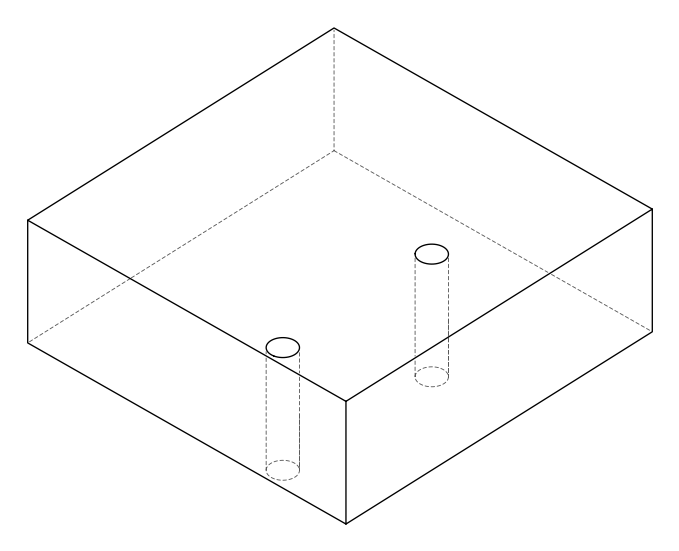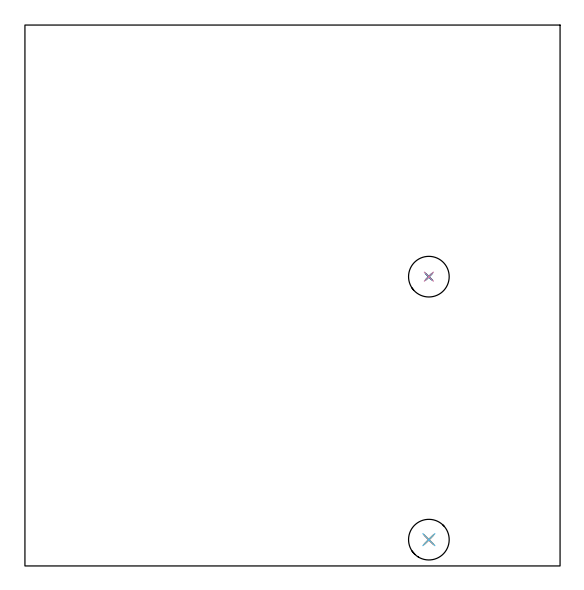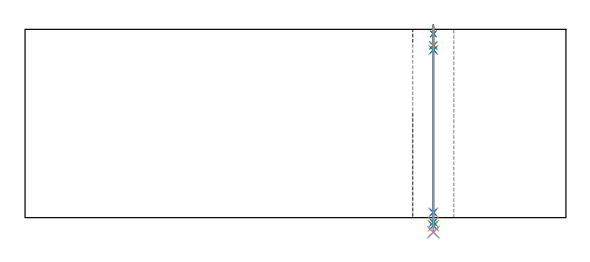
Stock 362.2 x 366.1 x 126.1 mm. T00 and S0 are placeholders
(PLAN: 10 operations, 8 tool changes, 3.6 min)
(1 SPOT_DRILL | STEP1HOLE | NXT0321_9005460120000 | 0.05 min | 181 mm3)
(2 SPOT_DRILL_1 | STEP1HOLE_1 | NXT0321_9005460120000 | 0.05 min | 183 mm3)
(3 DRILL_BLIND_HOLE_INTO_CENTER | STEP1HOLE | UGT0301_192 | 0.05 min | 290 mm3)
(4 GUN_DRILL_THROUGH_HOLE | STEP1HOLE | UGT0307_003 | 0.58 min | 4457 mm3)
(5 SPADE_DRILL_TO_ENLARGE_THROUGH_HOLE | STEP1HOLE | UGT0306_008 | 0.54 min | 25356 mm3)
(6 DRILL_TO_ENLARGE_THROUGH_HOLE | STEP1HOLE | UGT0301_390 | 0.55 min | 44557 mm3)
(7 DRILL_BLIND_HOLE_INTO_CENTER_1 | STEP1HOLE_1 | UGT0301_192 | 0.05 min | 287 mm3)
(8 GUN_DRILL_THROUGH_HOLE_1 | STEP1HOLE_1 | UGT0307_003 | 0.58 min | 4454 mm3)
(9 SPADE_DRILL_TO_ENLARGE_THROUGH_HOLE_1 | STEP1HOLE_1 | UGT0306_008 | 0.54 min | 25361 mm3)
(10 DRILL_TO_ENLARGE_THROUGH_HOLE_1 | STEP1HOLE_1 | UGT0301_390 | 0.55 min | 44562 mm3)
(TOOL NXT0321_9005460120000 | NC Spot Drill, 142deg, 12mm, Carbide, Uncoated | D12 PA142 FL30 Z2)
(TOOL UGT0301_192 | Twist Drill 7.2 mm | D7.2 PA118 FL66 Z2)
(TOOL UGT0307_003 | Gun Drill 7 mm | D7 PA130 FL24 Z1)
(TOOL UGT0306_008 | Spade Drill 17.5mm | D17.5 PA132 FL10 Z2)
(TOOL UGT0301_390 | Twist Drill 27.5 mm | D27.5 PA118 FL165 Z2)
(OP 1 SPOT_DRILL)
G17 G21 G94 G90
T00 M6
G54
G17 G0 G90 X273.4 Y17.8 S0 M3
G43 Z136.1 H0
G94 G81 G98 Z123.1 F250. R129.1
G80
M5
M2
(OP 2 SPOT_DRILL_1)
G17 G21 G94 G90
T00 M6
G54
G17 G0 G90 X273.4 Y195.8 S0 M3
G43 Z136.1 H0
G94 G81 G98 Z123.1 F250. R129.1
G80
M5
M2
(OP 3 DRILL_BLIND_HOLE_INTO_CENTER)
G17 G21 G94 G90
T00 M6
G54
G17 G0 G90 X273.4 Y17.8 S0 M3
G43 Z136.1 H0
G94 G81 G98 Z115.3 F250. R128.1
G80
M5
M2
(OP 4 GUN_DRILL_THROUGH_HOLE)
G17 G21 G94 G90
T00 M6
G54
G17 G0 G90 X273.4 Y17.8 M8
G43 Z136.1 H0
Z124.003
S716 M3
G94 G1 Z112.271 F125. M26
G4 X.084
Z3.5 F250.
G4 X.084
Z-3.132 F125.
G4 X.084
M5
M9
G0 Z124.003
Z136.1
M2
(OP 5 SPADE_DRILL_TO_ENLARGE_THROUGH_HOLE)
G17 G21 G94 G90
T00 M6
G54
G17 G0 G90 X273.4 Y17.8 S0 M3
G43 Z136.1 H0
G94 G73 G98 Z-5.396 F250. Q16.437 R128.1
G80
M5
M2
(OP 6 DRILL_TO_ENLARGE_THROUGH_HOLE)
G17 G21 G94 G90
T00 M6
G54
G17 G0 G90 X273.4 Y17.8 S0 M3
G43 Z136.1 H0
G94 G73 G98 Z-9.762 F250. Q27.172 R128.1
G80
M5
M2
(OP 7 DRILL_BLIND_HOLE_INTO_CENTER_1)
G17 G21 G94 G90
T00 M6
G54
G17 G0 G90 X273.4 Y195.8 S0 M3
G43 Z136.1 H0
G94 G81 G98 Z115.3 F250. R128.1
G80
M5
M2
(OP 8 GUN_DRILL_THROUGH_HOLE_1)
G17 G21 G94 G90
T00 M6
G54
G17 G0 G90 X273.4 Y195.8 M8
G43 Z136.1 H0
Z124.003
S716 M3
G94 G1 Z112.271 F125. M26
G4 X.084
Z3.5 F250.
G4 X.084
Z-3.132 F125.
G4 X.084
M5
M9
G0 Z124.003
Z136.1
M2
(OP 9 SPADE_DRILL_TO_ENLARGE_THROUGH_HOLE_1)
G17 G21 G94 G90
T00 M6
G54
G17 G0 G90 X273.4 Y195.8 S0 M3
G43 Z136.1 H0
G94 G73 G98 Z-5.396 F250. Q16.437 R128.1
G80
M5
M2
(OP 10 DRILL_TO_ENLARGE_THROUGH_HOLE_1)
G17 G21 G94 G90
T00 M6
G54
G17 G0 G90 X273.4 Y195.8 S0 M3
G43 Z136.1 H0
G94 G73 G98 Z-9.762 F250. Q27.172 R128.1
G80
M5
M2
